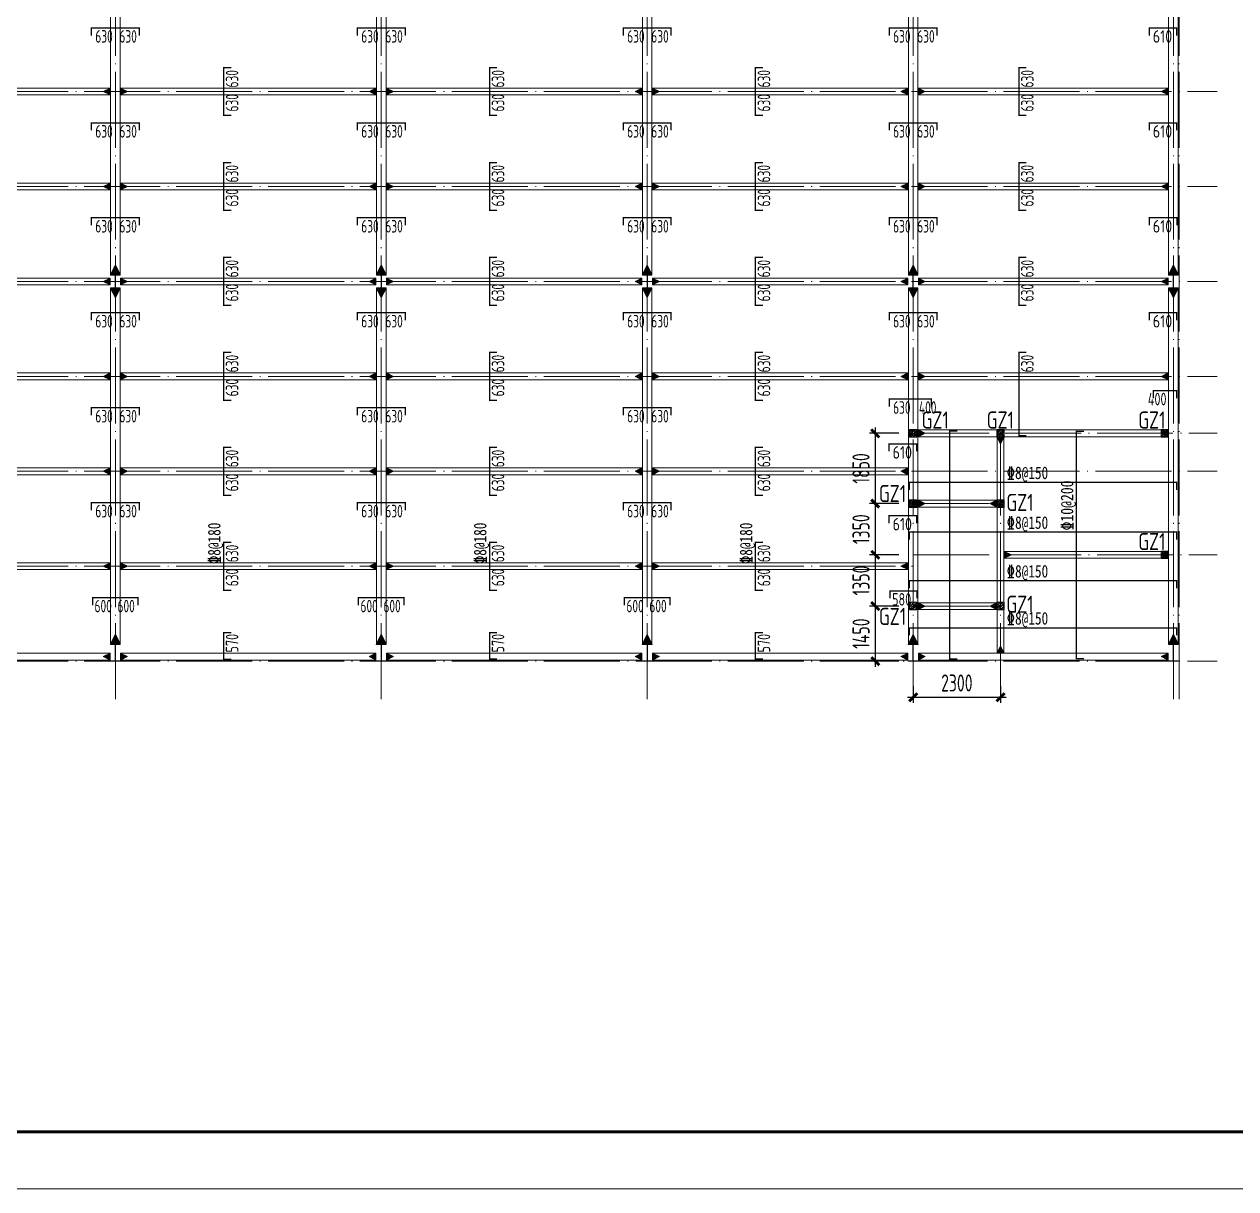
# Model space of a CAD drawing. Header units: millimetres. Extents: x 19781 to 898973, y -947928 to -267362.
# Drawn here: x 652670 to 684560, y -383529 to -352864 of the extents above; entities that cross this region are included whole.
import ezdxf

# ---------------------------------------------------------------- set-up
doc = ezdxf.new("R2010")
doc.units = ezdxf.units.MM
doc.header["$LTSCALE"] = 100
doc.linetypes.add('DOTE', pattern=[2.42, 2, -0.2, 0.02, -0.2])
doc.layers.get('0').update_dxf_attribs({"lineweight": 18})
for name, color, linetype, lineweight in [('10', 7, 'Continuous', 18), ('15', 3, 'Continuous', 18), ('BORDER', 7, 'Continuous', 18), ('DIM', 3, 'Continuous', 18), ('DOTE', 1, 'DOTE', 18), ('HATCH', 254, 'Continuous', 18), ('HIDE_BEAMDIMMASS', 2, 'Continuous', 18), ('层1305', 1, 'Continuous', 18), ('层1306', 94, 'Continuous', 18), ('层1307', 7, 'Continuous', 18), ('柱', 2, 'Continuous', 18), ('钢柱', 4, 'Continuous', 20), ('钢梁', 4, 'Continuous', 5)]:
    doc.layers.add(name, color=color, linetype=linetype, lineweight=lineweight)
doc.styles.get("Standard").update_dxf_attribs({"font": 'tssdeng.shx', "bigfont": 'hztxt.shx'})
doc.styles.add('TSSD_REIN', font='tssdeng.shx', dxfattribs={"width": 0.7, "bigfont": 'hztxt.shx'})
doc.dimstyles.new('TSSD_100_100', dxfattribs={"dimtxt": 300, "dimasz": 100, "dimexe": 100, "dimexo": 250, "dimgap": 100, "dimtad": 1, "dimdec": 0, "dimzin": 0, "dimdsep": 46, "dimtxsty": 'TSSD_REIN', "dimblk": 'ARCHTICK', "dimcen": 0, "dimdle": 100, "dimclrt": 7, "dimadec": 0, "dimazin": 0, "dimtfac": 1, "dimtdec": 0, "dimtix": 1, "dimtmove": 2, "dimatfit": 3, "dimfxl": 1, "dimtolj": 1, "dimtzin": 0, "dimarcsym": 0})
pattern_1 = [(45, (0, 0), (-7.07106781, 7.07106781), []), (45, (0, 2.5), (-7.07106781, 7.07106781), [])]
pattern_2 = [(50, (0, 0), (-18.6349713, 69.5466595), [7.5, -82.5]), (355, (0, 0), (26.726018, 71.667073), [6, -66]), (100.4514, (5.98, -0.52), (-78.6416725, 43.7662794), [6.374019, -70.114211]), (46.1842, (0, 20), (-20.948094, 105.948937), [11.25, -123.75]), (96.6356, (8.89, 18.62), (-113.332098, 73.354178), [9.561029, -105.1713]), (351.1842, (0, 20), (93.466195, 97.41186), [9, -99]), (21, (10, 15), (17.4183765, 69.8612923), [7.5, -82.5]), (326, (10, 15), (58.1199886, 49.7244035), [6, -66]), (71.4514, (14.974, 11.645), (-47.563243, 76.40509), [6.374019, -70.114211]), (37.5, (0, 0), (1.2159855, 33.2893854), [0.01, -65.2, 0.01, -67, 0.01, -66.25]), (7.5, (0, 0), (26.3069537, 39.4411712), [0.01, -38.2, 0.01, -63.7, 0.01, -25.25]), (327.5, (-22.3, 0), (53.3822436, -2.2554872), [0.01, -25, 0.01, -78, 0.01, -103.5]), (317.5, (-32.3, 0), (58.318617, 10.0104982), [0.01, -32.5, 0.01, -51.8, 0.01, -73.5]), (45, (0, 0), (-35.355339, 35.355339), [])]

# ---------------------------------------------------------------- blocks, each defined once
blk = doc.blocks.new('_ArchTick_0')
at = {"color": 0, "linetype": 'ByBlock'}
blk.add_lwpolyline([(-0.71, -0.71, 0.5, 0.5, 0), (0.71, 0.71, 0.5, 0.5, 0)], format="xyseb", dxfattribs=at)
blk = doc.blocks.new('*X516')
at = {"layer": 'DIM', "color": 0, "lineweight": -2, "ltscale": 100, "transparency": 16777216}
for p, q in [((675693, -368187), (674921, -368187)), ((675071, -368037), (675071, -369787)), ((675693, -369637), (674921, -369637))]:
    blk.add_line(p, q, dxfattribs=at)
at = {"layer": 'DIM', "color": 0, "lineweight": -2, "ltscale": 100, "transparency": 16777216, "xscale": 150, "yscale": 150, "zscale": 150}
for p, rotation in [((675071, -368187), 90), ((675071, -369637), 270)]:
    blk.add_blockref('_ArchTick_0', p, dxfattribs=dict(at, rotation=rotation))
at = {"layer": 'DIM', "color": 7, "ltscale": 100, "transparency": 16777216, "insert": (674696, -368912), "char_height": 450, "width": 3195, "attachment_point": 5, "rotation": 90, "style": 'TSSD_REIN'}
blk.add_mtext('1450', dxfattribs=at)
blk = doc.blocks.new('_ARCHTICK')
at = {"color": 0, "linetype": 'ByBlock', "const_width": 0.5}
blk.add_lwpolyline([(-0.5, -0.5), (0.5, 0.5)], dxfattribs=at)
blk = doc.blocks.new('*X517')
at = {"layer": 'DIM', "color": 0, "lineweight": -2, "ltscale": 100, "transparency": 16777216}
for p, q in [((675071, -365337), (675071, -366987)), ((675693, -365487), (674921, -365487)), ((675693, -366837), (674921, -366837))]:
    blk.add_line(p, q, dxfattribs=at)
at = {"layer": 'DIM', "color": 0, "lineweight": -2, "ltscale": 100, "transparency": 16777216, "xscale": 150, "yscale": 150, "zscale": 150}
for p, rotation in [((675071, -365487), 90), ((675071, -366837), 270)]:
    blk.add_blockref('_ArchTick_0', p, dxfattribs=dict(at, rotation=rotation))
at = {"layer": 'DIM', "color": 7, "ltscale": 100, "transparency": 16777216, "insert": (674696, -366162), "char_height": 450, "width": 3195, "attachment_point": 5, "rotation": 90, "style": 'TSSD_REIN'}
blk.add_mtext('1350', dxfattribs=at)
blk = doc.blocks.new('*X518')
at = {"layer": 'DIM', "color": 0, "lineweight": -2, "ltscale": 100, "transparency": 16777216}
for p, q in [((676068, -370295), (676068, -370736)), ((678368, -370295), (678368, -370736)), ((675918, -370586), (678518, -370586))]:
    blk.add_line(p, q, dxfattribs=at)
at = {"layer": 'DIM', "color": 0, "lineweight": -2, "ltscale": 100, "transparency": 16777216, "xscale": 150, "yscale": 150, "zscale": 150, "rotation": 180}
blk.add_blockref('_ArchTick_0', (676068, -370586), dxfattribs=at)
at = {"layer": 'DIM', "color": 0, "lineweight": -2, "ltscale": 100, "transparency": 16777216, "xscale": 150, "yscale": 150, "zscale": 150}
blk.add_blockref('_ArchTick_0', (678368, -370586), dxfattribs=at)
at = {"layer": 'DIM', "color": 7, "ltscale": 100, "transparency": 16777216, "insert": (677218, -370211), "char_height": 450, "width": 3330, "attachment_point": 5, "style": 'TSSD_REIN'}
blk.add_mtext('2300', dxfattribs=at)
blk = doc.blocks.new('*X519')
at = {"layer": 'DIM', "color": 0, "lineweight": -2, "ltscale": 100, "transparency": 16777216}
for p, q in [((675071, -366687), (675071, -368337)), ((675693, -366837), (674921, -366837)), ((675693, -368187), (674921, -368187))]:
    blk.add_line(p, q, dxfattribs=at)
at = {"layer": 'DIM', "color": 0, "lineweight": -2, "ltscale": 100, "transparency": 16777216, "xscale": 150, "yscale": 150, "zscale": 150}
for p, rotation in [((675071, -366837), 90), ((675071, -368187), 270)]:
    blk.add_blockref('_ArchTick_0', p, dxfattribs=dict(at, rotation=rotation))
at = {"layer": 'DIM', "color": 7, "ltscale": 100, "transparency": 16777216, "insert": (674696, -367512), "char_height": 450, "width": 3195, "attachment_point": 5, "rotation": 90, "style": 'TSSD_REIN'}
blk.add_mtext('1350', dxfattribs=at)
blk = doc.blocks.new('*X520')
at = {"layer": 'DIM', "color": 0, "lineweight": -2, "ltscale": 100, "transparency": 16777216}
for p, q in [((675071, -363487), (675071, -365637)), ((675693, -363637), (674921, -363637)), ((675693, -365487), (674921, -365487))]:
    blk.add_line(p, q, dxfattribs=at)
at = {"layer": 'DIM', "color": 0, "lineweight": -2, "ltscale": 100, "transparency": 16777216, "xscale": 150, "yscale": 150, "zscale": 150}
for p, rotation in [((675071, -363637), 90), ((675071, -365487), 270)]:
    blk.add_blockref('_ArchTick_0', p, dxfattribs=dict(at, rotation=rotation))
at = {"layer": 'DIM', "color": 7, "ltscale": 100, "transparency": 16777216, "insert": (674696, -364562), "char_height": 450, "width": 3195, "attachment_point": 5, "rotation": 90, "style": 'TSSD_REIN'}
blk.add_mtext('1850', dxfattribs=at)

msp = doc.modelspace()

# ---------------------------------------------------------------- hatches: boundary and pattern name
at = {"layer": '10', "ltscale": 100}
h = msp.add_hatch(dxfattribs=at)
h.set_pattern_fill('金属', color=256, style=0, pattern_type=0)
h.set_pattern_definition(pattern_1)
h.paths.add_polyline_path([(655072, -359472), (655193, -359472), (655193, -359462), (654943, -359462), (654943, -359472), (655064, -359472), (655064, -359802), (654943, -359802), (654943, -359812), (655193, -359812), (655193, -359802), (655072, -359802)], flags=0)
h = msp.add_hatch(dxfattribs=at)
h.set_pattern_fill('金属', color=256, style=0, pattern_type=0)
h.set_pattern_definition(pattern_1)
h.paths.add_polyline_path([(662072, -359472), (662193, -359472), (662193, -359462), (661943, -359462), (661943, -359472), (662064, -359472), (662064, -359802), (661943, -359802), (661943, -359812), (662193, -359812), (662193, -359802), (662072, -359802)], flags=0)
h = msp.add_hatch(dxfattribs=at)
h.set_pattern_fill('金属', color=256, style=0, pattern_type=0)
h.set_pattern_definition(pattern_1)
h.paths.add_polyline_path([(669072, -359472), (669193, -359472), (669193, -359462), (668943, -359462), (668943, -359472), (669064, -359472), (669064, -359802), (668943, -359802), (668943, -359812), (669193, -359812), (669193, -359802), (669072, -359802)], flags=0)
h = msp.add_hatch(dxfattribs=at)
h.set_pattern_fill('金属', color=256, style=0, pattern_type=0)
h.set_pattern_definition(pattern_1)
h.paths.add_polyline_path([(676072, -359472), (676193, -359472), (676193, -359462), (675943, -359462), (675943, -359472), (676064, -359472), (676064, -359802), (675943, -359802), (675943, -359812), (676193, -359812), (676193, -359802), (676072, -359802)], flags=0)
h = msp.add_hatch(dxfattribs=at)
h.set_pattern_fill('金属', color=256, style=0, pattern_type=0)
h.set_pattern_definition(pattern_1)
h.paths.add_polyline_path([(682922, -359472), (683043, -359472), (683043, -359462), (682793, -359462), (682793, -359472), (682914, -359472), (682914, -359802), (682793, -359802), (682793, -359812), (683043, -359812), (683043, -359802), (682922, -359802)], flags=0)
h = msp.add_hatch(dxfattribs=at)
h.set_pattern_fill('金属', color=256, style=0, pattern_type=0)
h.set_pattern_definition(pattern_1)
h.paths.add_polyline_path([(655072, -369199), (655198, -369199), (655198, -369187), (654938, -369187), (654938, -369199), (655064, -369199), (655064, -369625), (654938, -369625), (654938, -369637), (655198, -369637), (655198, -369625), (655072, -369625)], flags=0)
h = msp.add_hatch(dxfattribs=at)
h.set_pattern_fill('金属', color=256, style=0, pattern_type=0)
h.set_pattern_definition(pattern_1)
h.paths.add_polyline_path([(662072, -369199), (662198, -369199), (662198, -369187), (661938, -369187), (661938, -369199), (662064, -369199), (662064, -369625), (661938, -369625), (661938, -369637), (662198, -369637), (662198, -369625), (662072, -369625)], flags=0)
h = msp.add_hatch(dxfattribs=at)
h.set_pattern_fill('金属', color=256, style=0, pattern_type=0)
h.set_pattern_definition(pattern_1)
h.paths.add_polyline_path([(669072, -369199), (669198, -369199), (669198, -369187), (668938, -369187), (668938, -369199), (669064, -369199), (669064, -369625), (668938, -369625), (668938, -369637), (669198, -369637), (669198, -369625), (669072, -369625)], flags=0)
h = msp.add_hatch(dxfattribs=at)
h.set_pattern_fill('金属', color=256, style=0, pattern_type=0)
h.set_pattern_definition(pattern_1)
h.paths.add_polyline_path([(676072, -369199), (676198, -369199), (676198, -369187), (675938, -369187), (675938, -369199), (676064, -369199), (676064, -369625), (675938, -369625), (675938, -369637), (676198, -369637), (676198, -369625), (676072, -369625)], flags=0)
h = msp.add_hatch(dxfattribs=at)
h.set_pattern_fill('金属', color=256, style=0, pattern_type=0)
h.set_pattern_definition(pattern_1)
h.paths.add_polyline_path([(682922, -369199), (683048, -369199), (683048, -369187), (682788, -369187), (682788, -369199), (682914, -369199), (682914, -369625), (682788, -369625), (682788, -369637), (683048, -369637), (683048, -369625), (682922, -369625)], flags=0)
at = {"layer": '15', "ltscale": 100}
for points in [[(654748, -354637), (654928, -354727), (654928, -354547)], [(655388, -354637), (655208, -354727), (655208, -354547)], [(661748, -354637), (661928, -354727), (661928, -354547)], [(662388, -354637), (662208, -354727), (662208, -354547)], [(668748, -354637), (668928, -354727), (668928, -354547)], [(669388, -354637), (669208, -354727), (669208, -354547)], [(675748, -354637), (675928, -354727), (675928, -354547)], [(676388, -354637), (676208, -354727), (676208, -354547)], [(682598, -354637), (682778, -354727), (682778, -354547)], [(654748, -357137), (654928, -357227), (654928, -357047)], [(655388, -357137), (655208, -357227), (655208, -357047)], [(661748, -357137), (661928, -357227), (661928, -357047)], [(662388, -357137), (662208, -357227), (662208, -357047)], [(668748, -357137), (668928, -357227), (668928, -357047)], [(669388, -357137), (669208, -357227), (669208, -357047)], [(675748, -357137), (675928, -357227), (675928, -357047)], [(676388, -357137), (676208, -357227), (676208, -357047)], [(682598, -357137), (682778, -357227), (682778, -357047)], [(655068, -359202), (655193, -359452), (654943, -359452)], [(662068, -359202), (662193, -359452), (661943, -359452)], [(669068, -359202), (669193, -359452), (668943, -359452)], [(676068, -359202), (676193, -359452), (675943, -359452)], [(682918, -359202), (683043, -359452), (682793, -359452)], [(654748, -359637), (654928, -359727), (654928, -359547)], [(655388, -359637), (655208, -359727), (655208, -359547)], [(661748, -359637), (661928, -359727), (661928, -359547)], [(662388, -359637), (662208, -359727), (662208, -359547)], [(668748, -359637), (668928, -359727), (668928, -359547)], [(669388, -359637), (669208, -359727), (669208, -359547)], [(675748, -359637), (675928, -359727), (675928, -359547)], [(676388, -359637), (676208, -359727), (676208, -359547)], [(682598, -359637), (682778, -359727), (682778, -359547)], [(655068, -360072), (655193, -359822), (654943, -359822)], [(662068, -360072), (662193, -359822), (661943, -359822)], [(669068, -360072), (669193, -359822), (668943, -359822)], [(676068, -360072), (676193, -359822), (675943, -359822)], [(682918, -360072), (683043, -359822), (682793, -359822)], [(654748, -362137), (654928, -362227), (654928, -362047)], [(655388, -362137), (655208, -362227), (655208, -362047)], [(661748, -362137), (661928, -362227), (661928, -362047)], [(662388, -362137), (662208, -362227), (662208, -362047)], [(668748, -362137), (668928, -362227), (668928, -362047)], [(669388, -362137), (669208, -362227), (669208, -362047)], [(675748, -362137), (675928, -362227), (675928, -362047)], [(676388, -362137), (676208, -362227), (676208, -362047)], [(682598, -362137), (682778, -362227), (682778, -362047)], [(676388, -363637), (676208, -363727), (676208, -363547)], [(682598, -363637), (682778, -363727), (682778, -363547)], [(678368, -363922), (678278, -363742), (678458, -363742)], [(654748, -364637), (654928, -364727), (654928, -364547)], [(655388, -364637), (655208, -364727), (655208, -364547)], [(661748, -364637), (661928, -364727), (661928, -364547)], [(662388, -364637), (662208, -364727), (662208, -364547)], [(668748, -364637), (668928, -364727), (668928, -364547)], [(669388, -364637), (669208, -364727), (669208, -364547)], [(675748, -364637), (675928, -364727), (675928, -364547)], [(676388, -365487), (676208, -365577), (676208, -365397)], [(678083, -365487), (678263, -365577), (678263, -365397)], [(654748, -367137), (654928, -367227), (654928, -367047)], [(655388, -367137), (655208, -367227), (655208, -367047)], [(661748, -367137), (661928, -367227), (661928, -367047)], [(662388, -367137), (662208, -367227), (662208, -367047)], [(668748, -367137), (668928, -367227), (668928, -367047)], [(669388, -367137), (669208, -367227), (669208, -367047)], [(675748, -367137), (675928, -367227), (675928, -367047)], [(678653, -366837), (678473, -366927), (678473, -366747)], [(682598, -366837), (682778, -366927), (682778, -366747)], [(676388, -368187), (676208, -368277), (676208, -368097)], [(678083, -368187), (678263, -368277), (678263, -368097)], [(655068, -368927), (655193, -369177), (654943, -369177)], [(662068, -368927), (662193, -369177), (661943, -369177)], [(669068, -368927), (669193, -369177), (668943, -369177)], [(676068, -368927), (676193, -369177), (675943, -369177)], [(682918, -368927), (683043, -369177), (682793, -369177)], [(678368, -369232), (678278, -369412), (678458, -369412)], [(654748, -369517), (654928, -369427), (654928, -369607)], [(655388, -369517), (655208, -369427), (655208, -369607)], [(661748, -369517), (661928, -369427), (661928, -369607)], [(662388, -369517), (662208, -369427), (662208, -369607)], [(668748, -369517), (668928, -369427), (668928, -369607)], [(669388, -369517), (669208, -369427), (669208, -369607)], [(675748, -369517), (675928, -369427), (675928, -369607)], [(676388, -369517), (676208, -369427), (676208, -369607)], [(682598, -369517), (682778, -369427), (682778, -369607)]]:
    msp.add_hatch(color=256, dxfattribs=at).paths.add_polyline_path(points, flags=0)
at = {"layer": 'HATCH', "ltscale": 100}
h = msp.add_hatch(dxfattribs=at)
h.set_pattern_fill('ARMORED', color=256, style=0, pattern_type=0)
h.set_pattern_definition([(50, (0, 0), (-18.6349713, 69.5466595), [7.5, -82.5]), (355, (0, 0), (26.726018, 71.667073), [6, -66]), (100.4514, (5.98, -0.52), (-78.6416725, 43.7662794), [6.374019, -70.114211]), (46.1842, (0, 20), (-20.948094, 105.948937), [11.25, -123.75]), (96.6356, (8.89, 18.62), (-113.332098, 73.354178), [9.561029, -105.1713]), (351.1842, (0, 20), (93.466195, 97.41186), [9, -99]), (21, (10, 15), (17.4183765, 69.8612923), [7.5, -82.5]), (326, (10, 15), (58.1199886, 49.7244035), [6, -66]), (71.4514, (14.974, 11.645), (-47.563243, 76.40509), [6.374019, -70.114211]), (37.5, (0, 0), (1.2159855, 33.2893854), [0.01, -65.2, 0.01, -67, 0.01, -66.25]), (7.5, (0, 0), (26.3069537, 39.4411712), [0.01, -38.2, 0.01, -63.7, 0.01, -25.25]), (327.5, (-22.3, 0), (53.3822436, -2.2554872), [0.01, -25, 0.01, -78, 0.01, -103.5]), (317.5, (-32.3, 0), (58.318617, 10.0104982), [0.01, -32.5, 0.01, -51.8, 0.01, -73.5]), (45, (0, 0), (-35.355339, 35.355339), [])])
h.paths.add_polyline_path([(676168, -363537), (676168, -363737), (675968, -363737), (675968, -363537)], flags=0)
h = msp.add_hatch(dxfattribs=at)
h.set_pattern_fill('ARMORED', color=256, style=0, pattern_type=0)
h.set_pattern_definition(pattern_2)
h.paths.add_polyline_path([(678468, -363537), (678468, -363737), (678268, -363737), (678268, -363537)], flags=0)
h = msp.add_hatch(dxfattribs=at)
h.set_pattern_fill('ARMORED', color=256, style=0, pattern_type=0)
h.set_pattern_definition([(50, (0, 0), (-18.6349713, 69.5466595), [7.5, -82.5]), (355, (0, 0), (26.726018, 71.667073), [6, -66]), (100.4514, (5.98, -0.52), (-78.6416725, 43.7662794), [6.374019, -70.114211]), (46.1842, (0, 20), (-20.948094, 105.948937), [11.25, -123.75]), (96.6356, (8.89, 18.62), (-113.332098, 73.354178), [9.561029, -105.1713]), (351.1842, (0, 20), (93.466195, 97.41186), [9, -99]), (21, (10, 15), (17.4183765, 69.8612923), [7.5, -82.5]), (326, (10, 15), (58.1199886, 49.7244035), [6, -66]), (71.4514, (14.974, 11.645), (-47.563243, 76.40509), [6.374019, -70.114211]), (37.5, (0, 0), (1.2159855, 33.2893854), [0.01, -65.2, 0.01, -67, 0.01, -66.25]), (7.5, (0, 0), (26.3069537, 39.4411712), [0.01, -38.2, 0.01, -63.7, 0.01, -25.25]), (327.5, (-22.3, 0), (53.3822436, -2.2554872), [0.01, -25, 0.01, -78, 0.01, -103.5]), (317.5, (-32.3, 0), (58.318617, 10.0104982), [0.01, -32.5, 0.01, -51.8, 0.01, -73.5]), (45, (0, 0), (-35.355339, 35.355339), [])])
h.paths.add_polyline_path([(682793, -363537), (682793, -363737), (682593, -363737), (682593, -363537)], flags=0)
h = msp.add_hatch(dxfattribs=at)
h.set_pattern_fill('ANGLE', color=256, scale=2000, style=0)
h.set_pattern_definition([(0, (0, 0), (0, 13970), [10160, -3810]), (90, (0, 0), (-13970, 9e-13), [10160, -3810])])
h.paths.add_polyline_path([(676193, -369427), (676193, -363727), (682778, -363727), (682793, -363727), (682793, -369427)], flags=0)
h = msp.add_hatch(dxfattribs=at)
h.set_pattern_fill('ARMORED', color=256, style=0, pattern_type=0)
h.set_pattern_definition([(50, (0, 0), (-18.6349713, 69.5466595), [7.5, -82.5]), (355, (0, 0), (26.726018, 71.667073), [6, -66]), (100.4514, (5.98, -0.52), (-78.6416725, 43.7662794), [6.374019, -70.114211]), (46.1842, (0, 20), (-20.948094, 105.948937), [11.25, -123.75]), (96.6356, (8.89, 18.62), (-113.332098, 73.354178), [9.561029, -105.1713]), (351.1842, (0, 20), (93.466195, 97.41186), [9, -99]), (21, (10, 15), (17.4183765, 69.8612923), [7.5, -82.5]), (326, (10, 15), (58.1199886, 49.7244035), [6, -66]), (71.4514, (14.974, 11.645), (-47.563243, 76.40509), [6.374019, -70.114211]), (37.5, (0, 0), (1.2159855, 33.2893854), [0.01, -65.2, 0.01, -67, 0.01, -66.25]), (7.5, (0, 0), (26.3069537, 39.4411712), [0.01, -38.2, 0.01, -63.7, 0.01, -25.25]), (327.5, (-22.3, 0), (53.3822436, -2.2554872), [0.01, -25, 0.01, -78, 0.01, -103.5]), (317.5, (-32.3, 0), (58.318617, 10.0104982), [0.01, -32.5, 0.01, -51.8, 0.01, -73.5]), (45, (0, 0), (-35.355339, 35.355339), [])])
h.paths.add_polyline_path([(676168, -365387), (676168, -365587), (675968, -365587), (675968, -365387)], flags=0)
h = msp.add_hatch(dxfattribs=at)
h.set_pattern_fill('ARMORED', color=256, style=0, pattern_type=0)
h.set_pattern_definition([(50, (0, 0), (-18.6349713, 69.5466595), [7.5, -82.5]), (355, (0, 0), (26.726018, 71.667073), [6, -66]), (100.4514, (5.98, -0.52), (-78.6416725, 43.7662794), [6.374019, -70.114211]), (46.1842, (0, 20), (-20.948094, 105.948937), [11.25, -123.75]), (96.6356, (8.89, 18.62), (-113.332098, 73.354178), [9.561029, -105.1713]), (351.1842, (0, 20), (93.466195, 97.41186), [9, -99]), (21, (10, 15), (17.4183765, 69.8612923), [7.5, -82.5]), (326, (10, 15), (58.1199886, 49.7244035), [6, -66]), (71.4514, (14.974, 11.645), (-47.563243, 76.40509), [6.374019, -70.114211]), (37.5, (0, 0), (1.2159855, 33.2893854), [0.01, -65.2, 0.01, -67, 0.01, -66.25]), (7.5, (0, 0), (26.3069537, 39.4411712), [0.01, -38.2, 0.01, -63.7, 0.01, -25.25]), (327.5, (-22.3, 0), (53.3822436, -2.2554872), [0.01, -25, 0.01, -78, 0.01, -103.5]), (317.5, (-32.3, 0), (58.318617, 10.0104982), [0.01, -32.5, 0.01, -51.8, 0.01, -73.5]), (45, (0, 0), (-35.355339, 35.355339), [])])
h.paths.add_polyline_path([(678468, -365387), (678468, -365587), (678268, -365587), (678268, -365387)], flags=0)
h = msp.add_hatch(dxfattribs=at)
h.set_pattern_fill('ARMORED', color=256, style=0, pattern_type=0)
h.set_pattern_definition(pattern_2)
h.paths.add_polyline_path([(682793, -366737), (682793, -366937), (682593, -366937), (682593, -366737)], flags=0)
h = msp.add_hatch(dxfattribs=at)
h.set_pattern_fill('ARMORED', color=256, style=0, pattern_type=0)
h.set_pattern_definition([(50, (0, 0), (-18.6349713, 69.5466595), [7.5, -82.5]), (355, (0, 0), (26.726018, 71.667073), [6, -66]), (100.4514, (5.98, -0.52), (-78.6416725, 43.7662794), [6.374019, -70.114211]), (46.1842, (0, 20), (-20.948094, 105.948937), [11.25, -123.75]), (96.6356, (8.89, 18.62), (-113.332098, 73.354178), [9.561029, -105.1713]), (351.1842, (0, 20), (93.466195, 97.41186), [9, -99]), (21, (10, 15), (17.4183765, 69.8612923), [7.5, -82.5]), (326, (10, 15), (58.1199886, 49.7244035), [6, -66]), (71.4514, (14.974, 11.645), (-47.563243, 76.40509), [6.374019, -70.114211]), (37.5, (0, 0), (1.2159855, 33.2893854), [0.01, -65.2, 0.01, -67, 0.01, -66.25]), (7.5, (0, 0), (26.3069537, 39.4411712), [0.01, -38.2, 0.01, -63.7, 0.01, -25.25]), (327.5, (-22.3, 0), (53.3822436, -2.2554872), [0.01, -25, 0.01, -78, 0.01, -103.5]), (317.5, (-32.3, 0), (58.318617, 10.0104982), [0.01, -32.5, 0.01, -51.8, 0.01, -73.5]), (45, (0, 0), (-35.355339, 35.355339), [])])
h.paths.add_polyline_path([(676168, -368087), (676168, -368287), (675968, -368287), (675968, -368087)], flags=0)
h = msp.add_hatch(dxfattribs=at)
h.set_pattern_fill('ARMORED', color=256, style=0, pattern_type=0)
h.set_pattern_definition([(50, (0, 0), (-18.6349713, 69.5466595), [7.5, -82.5]), (355, (0, 0), (26.726018, 71.667073), [6, -66]), (100.4514, (5.98, -0.52), (-78.6416725, 43.7662794), [6.374019, -70.114211]), (46.1842, (0, 20), (-20.948094, 105.948937), [11.25, -123.75]), (96.6356, (8.89, 18.62), (-113.332098, 73.354178), [9.561029, -105.1713]), (351.1842, (0, 20), (93.466195, 97.41186), [9, -99]), (21, (10, 15), (17.4183765, 69.8612923), [7.5, -82.5]), (326, (10, 15), (58.1199886, 49.7244035), [6, -66]), (71.4514, (14.974, 11.645), (-47.563243, 76.40509), [6.374019, -70.114211]), (37.5, (0, 0), (1.2159855, 33.2893854), [0.01, -65.2, 0.01, -67, 0.01, -66.25]), (7.5, (0, 0), (26.3069537, 39.4411712), [0.01, -38.2, 0.01, -63.7, 0.01, -25.25]), (327.5, (-22.3, 0), (53.3822436, -2.2554872), [0.01, -25, 0.01, -78, 0.01, -103.5]), (317.5, (-32.3, 0), (58.318617, 10.0104982), [0.01, -32.5, 0.01, -51.8, 0.01, -73.5]), (45, (0, 0), (-35.355339, 35.355339), [])])
h.paths.add_polyline_path([(678468, -368087), (678468, -368287), (678268, -368287), (678268, -368087)], flags=0)

# ---------------------------------------------------------------- linework, layer by layer
at = {"layer": '15', "ltscale": 100}
for points in [[(654748, -354637), (654928, -354727), (654928, -354547)], [(655388, -354637), (655208, -354727), (655208, -354547)], [(661748, -354637), (661928, -354727), (661928, -354547)], [(662388, -354637), (662208, -354727), (662208, -354547)], [(668748, -354637), (668928, -354727), (668928, -354547)], [(669388, -354637), (669208, -354727), (669208, -354547)], [(675748, -354637), (675928, -354727), (675928, -354547)], [(676388, -354637), (676208, -354727), (676208, -354547)], [(682598, -354637), (682778, -354727), (682778, -354547)], [(654748, -357137), (654928, -357227), (654928, -357047)], [(655388, -357137), (655208, -357227), (655208, -357047)], [(661748, -357137), (661928, -357227), (661928, -357047)], [(662388, -357137), (662208, -357227), (662208, -357047)], [(668748, -357137), (668928, -357227), (668928, -357047)], [(669388, -357137), (669208, -357227), (669208, -357047)], [(675748, -357137), (675928, -357227), (675928, -357047)], [(676388, -357137), (676208, -357227), (676208, -357047)], [(682598, -357137), (682778, -357227), (682778, -357047)], [(655068, -359202), (655193, -359452), (654943, -359452)], [(662068, -359202), (662193, -359452), (661943, -359452)], [(669068, -359202), (669193, -359452), (668943, -359452)], [(676068, -359202), (676193, -359452), (675943, -359452)], [(682918, -359202), (683043, -359452), (682793, -359452)], [(654748, -359637), (654928, -359727), (654928, -359547)], [(655388, -359637), (655208, -359727), (655208, -359547)], [(661748, -359637), (661928, -359727), (661928, -359547)], [(662388, -359637), (662208, -359727), (662208, -359547)], [(668748, -359637), (668928, -359727), (668928, -359547)], [(669388, -359637), (669208, -359727), (669208, -359547)], [(675748, -359637), (675928, -359727), (675928, -359547)], [(676388, -359637), (676208, -359727), (676208, -359547)], [(682598, -359637), (682778, -359727), (682778, -359547)], [(655068, -360072), (655193, -359822), (654943, -359822)], [(662068, -360072), (662193, -359822), (661943, -359822)], [(669068, -360072), (669193, -359822), (668943, -359822)], [(676068, -360072), (676193, -359822), (675943, -359822)], [(682918, -360072), (683043, -359822), (682793, -359822)], [(654748, -362137), (654928, -362227), (654928, -362047)], [(655388, -362137), (655208, -362227), (655208, -362047)], [(661748, -362137), (661928, -362227), (661928, -362047)], [(662388, -362137), (662208, -362227), (662208, -362047)], [(668748, -362137), (668928, -362227), (668928, -362047)], [(669388, -362137), (669208, -362227), (669208, -362047)], [(675748, -362137), (675928, -362227), (675928, -362047)], [(676388, -362137), (676208, -362227), (676208, -362047)], [(682598, -362137), (682778, -362227), (682778, -362047)], [(676388, -363637), (676208, -363727), (676208, -363547)], [(682598, -363637), (682778, -363727), (682778, -363547)], [(678368, -363922), (678278, -363742), (678458, -363742)], [(654748, -364637), (654928, -364727), (654928, -364547)], [(655388, -364637), (655208, -364727), (655208, -364547)], [(661748, -364637), (661928, -364727), (661928, -364547)], [(662388, -364637), (662208, -364727), (662208, -364547)], [(668748, -364637), (668928, -364727), (668928, -364547)], [(669388, -364637), (669208, -364727), (669208, -364547)], [(675748, -364637), (675928, -364727), (675928, -364547)], [(676388, -365487), (676208, -365577), (676208, -365397)], [(678083, -365487), (678263, -365577), (678263, -365397)], [(654748, -367137), (654928, -367227), (654928, -367047)], [(655388, -367137), (655208, -367227), (655208, -367047)], [(661748, -367137), (661928, -367227), (661928, -367047)], [(662388, -367137), (662208, -367227), (662208, -367047)], [(668748, -367137), (668928, -367227), (668928, -367047)], [(669388, -367137), (669208, -367227), (669208, -367047)], [(675748, -367137), (675928, -367227), (675928, -367047)], [(678653, -366837), (678473, -366927), (678473, -366747)], [(682598, -366837), (682778, -366927), (682778, -366747)], [(676388, -368187), (676208, -368277), (676208, -368097)], [(678083, -368187), (678263, -368277), (678263, -368097)], [(655068, -368927), (655193, -369177), (654943, -369177)], [(662068, -368927), (662193, -369177), (661943, -369177)], [(669068, -368927), (669193, -369177), (668943, -369177)], [(676068, -368927), (676193, -369177), (675943, -369177)], [(682918, -368927), (683043, -369177), (682793, -369177)], [(678368, -369232), (678278, -369412), (678458, -369412)], [(654748, -369517), (654928, -369427), (654928, -369607)], [(655388, -369517), (655208, -369427), (655208, -369607)], [(661748, -369517), (661928, -369427), (661928, -369607)], [(662388, -369517), (662208, -369427), (662208, -369607)], [(668748, -369517), (668928, -369427), (668928, -369607)], [(669388, -369517), (669208, -369427), (669208, -369607)], [(675748, -369517), (675928, -369427), (675928, -369607)], [(676388, -369517), (676208, -369427), (676208, -369607)], [(682598, -369517), (682778, -369427), (682778, -369607)]]:
    msp.add_lwpolyline(points, close=True, dxfattribs=at)
at = {"layer": 'BORDER'}
msp.add_lwpolyline([(568267, -383529.47), (568267, -320529.47), (701917, -320529.47), (701917, -383529.47)], close=True, dxfattribs=at)
msp.add_lwpolyline([(572017, -382029.47, 75, 75, 0), (572017, -322029.47, 75, 75, 0), (700417, -322029.47, 75, 75, 0), (700417, -382029.47, 75, 75, 0)], format="xyseb", close=True, dxfattribs=at)
at = {"layer": 'DOTE', "linetype": 'DOTE', "ltscale": 10}
for p, q in [((655068, -370637), (655068, -328637)), ((662068, -370637), (662068, -328637)), ((669068, -370637), (669068, -328637)), ((676068, -370637), (676068, -328637)), ((682918, -370637), (682918, -328637)), ((683068, -370637), (683068, -328637)), ((584068, -354637), (684068, -354637)), ((584068, -357137), (684068, -357137)), ((584068, -359637), (684068, -359637)), ((584068, -362137), (684068, -362137)), ((676068, -363637), (684068, -363637)), ((678368, -370637), (678368, -363637)), ((584068, -364637), (684068, -364637)), ((676068, -365487), (678368, -365487)), ((676068, -366837), (684068, -366837)), ((584068, -367137), (676068, -367137)), ((676068, -368187), (678368, -368187)), ((584068, -369637), (684068, -369637))]:
    msp.add_line(p, q, dxfattribs=at)
at = {"layer": '层1305'}
for points in [[(654438.01, -353162, 35, 35, 0), (654438.01, -352962, 35, 35, 0), (655698.01, -352962, 35, 35, 0), (655698.01, -353162, 35, 35, 0)], [(661438.01, -353162, 35, 35, 0), (661438.01, -352962, 35, 35, 0), (662698.01, -352962, 35, 35, 0), (662698.01, -353162, 35, 35, 0)], [(668438.01, -353162, 35, 35, 0), (668438.01, -352962, 35, 35, 0), (669698.01, -352962, 35, 35, 0), (669698.01, -353162, 35, 35, 0)], [(675438.01, -353162, 35, 35, 0), (675438.01, -352962, 35, 35, 0), (676698.01, -352962, 35, 35, 0), (676698.01, -353162, 35, 35, 0)], [(682282.01, -353162, 35, 35, 0), (682282.01, -352962, 35, 35, 0), (683006.01, -352962, 35, 35, 0), (683006.01, -353162, 35, 35, 0)], [(658118.01, -355267, 35, 35, 0), (657918.01, -355267, 35, 35, 0), (657918.01, -354007, 35, 35, 0), (658118.01, -354007, 35, 35, 0)], [(665117.99, -355267, 35, 35, 0), (664918, -355267, 35, 35, 0), (664918, -354007, 35, 35, 0), (665117.99, -354007, 35, 35, 0)], [(672118.01, -355267, 35, 35, 0), (671918.01, -355267, 35, 35, 0), (671918.01, -354007, 35, 35, 0), (672118.01, -354007, 35, 35, 0)], [(679050.51, -355267, 35, 35, 0), (678850.51, -355267, 35, 35, 0), (678850.51, -354007, 35, 35, 0), (679050.51, -354007, 35, 35, 0)], [(654438.01, -355662, 35, 35, 0), (654438.01, -355462, 35, 35, 0), (655698.01, -355462, 35, 35, 0), (655698.01, -355662, 35, 35, 0)], [(661438.01, -355662, 35, 35, 0), (661438.01, -355462, 35, 35, 0), (662698.01, -355462, 35, 35, 0), (662698.01, -355662, 35, 35, 0)], [(668438.01, -355662, 35, 35, 0), (668438.01, -355462, 35, 35, 0), (669698.01, -355462, 35, 35, 0), (669698.01, -355662, 35, 35, 0)], [(675438.01, -355662, 35, 35, 0), (675438.01, -355462, 35, 35, 0), (676698.01, -355462, 35, 35, 0), (676698.01, -355662, 35, 35, 0)], [(682282.01, -355662, 35, 35, 0), (682282.01, -355462, 35, 35, 0), (683005.01, -355462, 35, 35, 0), (683005.01, -355662, 35, 35, 0)], [(658118.01, -357767, 35, 35, 0), (657918.01, -357767, 35, 35, 0), (657918.01, -356507, 35, 35, 0), (658118.01, -356507, 35, 35, 0)], [(665117.99, -357767, 35, 35, 0), (664918, -357767, 35, 35, 0), (664918, -356507, 35, 35, 0), (665117.99, -356507, 35, 35, 0)], [(672118.01, -357767, 35, 35, 0), (671918.01, -357767, 35, 35, 0), (671918.01, -356507, 35, 35, 0), (672118.01, -356507, 35, 35, 0)], [(679050.51, -357767, 35, 35, 0), (678850.51, -357767, 35, 35, 0), (678850.51, -356507, 35, 35, 0), (679050.51, -356507, 35, 35, 0)], [(654438.01, -358162, 35, 35, 0), (654438.01, -357962, 35, 35, 0), (655698.01, -357962, 35, 35, 0), (655698.01, -358162, 35, 35, 0)], [(661438.01, -358162, 35, 35, 0), (661438.01, -357962, 35, 35, 0), (662698.01, -357962, 35, 35, 0), (662698.01, -358162, 35, 35, 0)], [(668438.01, -358162, 35, 35, 0), (668438.01, -357962, 35, 35, 0), (669698.01, -357962, 35, 35, 0), (669698.01, -358162, 35, 35, 0)], [(675438.01, -358162, 35, 35, 0), (675438.01, -357962, 35, 35, 0), (676698.01, -357962, 35, 35, 0), (676698.01, -358162, 35, 35, 0)], [(682282.01, -358162, 35, 35, 0), (682282.01, -357962, 35, 35, 0), (683012.01, -357962, 35, 35, 0), (683012.01, -358162, 35, 35, 0)], [(658118.01, -360267, 35, 35, 0), (657918.01, -360267, 35, 35, 0), (657918.01, -359007, 35, 35, 0), (658118.01, -359007, 35, 35, 0)], [(665118.01, -360267, 35, 35, 0), (664918, -360267, 35, 35, 0), (664918, -359007, 35, 35, 0), (665118.01, -359007, 35, 35, 0)], [(672118.01, -360267, 35, 35, 0), (671918.01, -360267, 35, 35, 0), (671918.01, -359007, 35, 35, 0), (672118.01, -359007, 35, 35, 0)], [(679050.51, -360267, 35, 35, 0), (678850.51, -360267, 35, 35, 0), (678850.51, -359007, 35, 35, 0), (679050.51, -359007, 35, 35, 0)], [(654438.01, -360662, 35, 35, 0), (654438.01, -360462, 35, 35, 0), (655698.01, -360462, 35, 35, 0), (655698.01, -360662, 35, 35, 0)], [(661438.01, -360662, 35, 35, 0), (661438.01, -360462, 35, 35, 0), (662698.01, -360462, 35, 35, 0), (662698.01, -360662, 35, 35, 0)], [(668438.01, -360662, 35, 35, 0), (668438.01, -360462, 35, 35, 0), (669698.01, -360462, 35, 35, 0), (669698.01, -360662, 35, 35, 0)], [(675438.01, -360662, 35, 35, 0), (675438.01, -360462, 35, 35, 0), (676698.01, -360462, 35, 35, 0), (676698.01, -360662, 35, 35, 0)], [(682282.01, -360662, 35, 35, 0), (682282.01, -360462, 35, 35, 0), (683008.01, -360462, 35, 35, 0), (683008.01, -360662, 35, 35, 0)], [(658118.01, -362767, 35, 35, 0), (657918.01, -362767, 35, 35, 0), (657918.01, -361507, 35, 35, 0), (658118.01, -361507, 35, 35, 0)], [(665118.01, -362767, 35, 35, 0), (664918, -362767, 35, 35, 0), (664918, -361507, 35, 35, 0), (665118.01, -361507, 35, 35, 0)], [(672118.01, -362767, 35, 35, 0), (671918.01, -362767, 35, 35, 0), (671918.01, -361507, 35, 35, 0), (672118.01, -361507, 35, 35, 0)], [(679050.51, -363695, 35, 35, 0), (678850.51, -363695, 35, 35, 0), (678850.51, -361507, 35, 35, 0), (679050.51, -361507, 35, 35, 0)], [(682391.01, -362712, 35, 35, 0), (682391.01, -362512, 35, 35, 0), (683009.01, -362512, 35, 35, 0), (683009.01, -362712, 35, 35, 0)], [(675438.01, -362935, 35, 35, 0), (675438.01, -362735, 35, 35, 0), (676550.01, -362735, 35, 35, 0), (676550.01, -362935, 35, 35, 0)], [(654438.01, -363162, 35, 35, 0), (654438.01, -362962, 35, 35, 0), (655698.01, -362962, 35, 35, 0), (655698.01, -363162, 35, 35, 0)], [(661438.01, -363162, 35, 35, 0), (661438.01, -362962, 35, 35, 0), (662698.01, -362962, 35, 35, 0), (662698.01, -363162, 35, 35, 0)], [(668438.01, -363162, 35, 35, 0), (668438.01, -362962, 35, 35, 0), (669698.01, -362962, 35, 35, 0), (669698.01, -363162, 35, 35, 0)], [(677233.01, -369578, 35, 35, 0), (677033.01, -369578, 35, 35, 0), (677033.01, -363580, 35, 35, 0), (677233.01, -363580, 35, 35, 0)], [(680566.51, -369569, 35, 35, 0), (680366.51, -369569, 35, 35, 0), (680366.51, -363581, 35, 35, 0), (680566.51, -363581, 35, 35, 0)], [(658118.01, -365267, 35, 35, 0), (657918.01, -365267, 35, 35, 0), (657918.01, -364007, 35, 35, 0), (658118.01, -364007, 35, 35, 0)], [(665118.01, -365267, 35, 35, 0), (664918, -365267, 35, 35, 0), (664918, -364007, 35, 35, 0), (665118.01, -364007, 35, 35, 0)], [(672118.01, -365267, 35, 35, 0), (671918.01, -365267, 35, 35, 0), (671918.01, -364007, 35, 35, 0), (672118.01, -364007, 35, 35, 0)], [(675432.01, -364115.5, 35, 35, 0), (675432.01, -363915.5, 35, 35, 0), (676161.01, -363915.5, 35, 35, 0), (676161.01, -364115.5, 35, 35, 0)], [(675970.01, -365127.5, 35, 35, 0), (675970.01, -364927.5, 35, 35, 0), (683001.01, -364927.5, 35, 35, 0), (683001.01, -365127.5, 35, 35, 0)], [(654438.01, -365662, 35, 35, 0), (654438.01, -365462, 35, 35, 0), (655698.01, -365462, 35, 35, 0), (655698.01, -365662, 35, 35, 0)], [(661438.01, -365662, 35, 35, 0), (661438.01, -365462, 35, 35, 0), (662698.01, -365462, 35, 35, 0), (662698.01, -365662, 35, 35, 0)], [(668438.01, -365662, 35, 35, 0), (668438.01, -365462, 35, 35, 0), (669698.01, -365462, 35, 35, 0), (669698.01, -365662, 35, 35, 0)], [(675432.01, -366004.5, 35, 35, 0), (675432.01, -365804.5, 35, 35, 0), (676161.01, -365804.5, 35, 35, 0), (676161.01, -366004.5, 35, 35, 0)], [(675970.01, -366438, 35, 35, 0), (675970.01, -366238, 35, 35, 0), (683001.01, -366238, 35, 35, 0), (683001.01, -366438, 35, 35, 0)], [(658118.01, -367767, 35, 35, 0), (657918.01, -367767, 35, 35, 0), (657918.01, -366507, 35, 35, 0), (658118.01, -366507, 35, 35, 0)], [(665118.01, -367767, 35, 35, 0), (664918, -367767, 35, 35, 0), (664918, -366507, 35, 35, 0), (665118.01, -366507, 35, 35, 0)], [(672118.01, -367767, 35, 35, 0), (671918.01, -367767, 35, 35, 0), (671918.01, -366507, 35, 35, 0), (672118.01, -366507, 35, 35, 0)], [(675970.01, -367719, 35, 35, 0), (675970.01, -367519, 35, 35, 0), (683001.01, -367519, 35, 35, 0), (683001.01, -367719, 35, 35, 0)], [(654468.01, -368162, 35, 35, 0), (654468.01, -367962, 35, 35, 0), (655668.01, -367962, 35, 35, 0), (655668.01, -368162, 35, 35, 0)], [(661468.01, -368162, 35, 35, 0), (661468.01, -367962, 35, 35, 0), (662668.01, -367962, 35, 35, 0), (662668.01, -368162, 35, 35, 0)], [(668468.01, -368162, 35, 35, 0), (668468.01, -367962, 35, 35, 0), (669668.01, -367962, 35, 35, 0), (669668.01, -368162, 35, 35, 0)], [(675462.01, -367985.5, 35, 35, 0), (675462.01, -367785.5, 35, 35, 0), (676166.01, -367785.5, 35, 35, 0), (676166.01, -367985.5, 35, 35, 0)], [(658118.01, -369586, 35, 35, 0), (657918.01, -369586, 35, 35, 0), (657918.01, -368890, 35, 35, 0), (658118.01, -368890, 35, 35, 0)], [(665118.01, -369578, 35, 35, 0), (664918, -369578, 35, 35, 0), (664918, -368890, 35, 35, 0), (665118.01, -368890, 35, 35, 0)], [(672118.01, -369580, 35, 35, 0), (671918.01, -369580, 35, 35, 0), (671918.01, -368890, 35, 35, 0), (672118.01, -368890, 35, 35, 0)], [(675970.01, -368959, 35, 35, 0), (675970.01, -368759, 35, 35, 0), (683001.01, -368759, 35, 35, 0), (683001.01, -368959, 35, 35, 0)]]:
    msp.add_lwpolyline(points, format="xyseb", dxfattribs=at)
at = {"layer": '柱'}
for points in [[(676168, -363537), (676168, -363737), (675968, -363737), (675968, -363537)], [(678468, -363537), (678468, -363737), (678268, -363737), (678268, -363537)], [(682793, -363537), (682793, -363737), (682593, -363737), (682593, -363537)], [(676168, -365387), (676168, -365587), (675968, -365587), (675968, -365387)], [(678468, -365387), (678468, -365587), (678268, -365587), (678268, -365387)], [(682793, -366737), (682793, -366937), (682593, -366937), (682593, -366737)], [(676168, -368087), (676168, -368287), (675968, -368287), (675968, -368087)], [(678468, -368087), (678468, -368287), (678268, -368287), (678268, -368087)]]:
    msp.add_lwpolyline(points, close=True, dxfattribs=at)
at = {"layer": '钢柱', "ltscale": 100}
for points in [[(655072, -359472), (655193, -359472), (655193, -359462), (654943, -359462), (654943, -359472), (655064, -359472), (655064, -359802), (654943, -359802), (654943, -359812), (655193, -359812), (655193, -359802), (655072, -359802)], [(662072, -359472), (662193, -359472), (662193, -359462), (661943, -359462), (661943, -359472), (662064, -359472), (662064, -359802), (661943, -359802), (661943, -359812), (662193, -359812), (662193, -359802), (662072, -359802)], [(669072, -359472), (669193, -359472), (669193, -359462), (668943, -359462), (668943, -359472), (669064, -359472), (669064, -359802), (668943, -359802), (668943, -359812), (669193, -359812), (669193, -359802), (669072, -359802)], [(676072, -359472), (676193, -359472), (676193, -359462), (675943, -359462), (675943, -359472), (676064, -359472), (676064, -359802), (675943, -359802), (675943, -359812), (676193, -359812), (676193, -359802), (676072, -359802)], [(682922, -359472), (683043, -359472), (683043, -359462), (682793, -359462), (682793, -359472), (682914, -359472), (682914, -359802), (682793, -359802), (682793, -359812), (683043, -359812), (683043, -359802), (682922, -359802)], [(655072, -369199), (655198, -369199), (655198, -369187), (654938, -369187), (654938, -369199), (655064, -369199), (655064, -369625), (654938, -369625), (654938, -369637), (655198, -369637), (655198, -369625), (655072, -369625)], [(662072, -369199), (662198, -369199), (662198, -369187), (661938, -369187), (661938, -369199), (662064, -369199), (662064, -369625), (661938, -369625), (661938, -369637), (662198, -369637), (662198, -369625), (662072, -369625)], [(669072, -369199), (669198, -369199), (669198, -369187), (668938, -369187), (668938, -369199), (669064, -369199), (669064, -369625), (668938, -369625), (668938, -369637), (669198, -369637), (669198, -369625), (669072, -369625)], [(676072, -369199), (676198, -369199), (676198, -369187), (675938, -369187), (675938, -369199), (676064, -369199), (676064, -369625), (675938, -369625), (675938, -369637), (676198, -369637), (676198, -369625), (676072, -369625)], [(682922, -369199), (683048, -369199), (683048, -369187), (682788, -369187), (682788, -369199), (682914, -369199), (682914, -369625), (682788, -369625), (682788, -369637), (683048, -369637), (683048, -369625), (682922, -369625)]]:
    msp.add_lwpolyline(points, close=True, dxfattribs=at)
at = {"layer": '钢梁', "ltscale": 100}
for points in [[(654943, -349847), (655193, -349847), (655193, -359452), (654943, -359452)], [(661943, -349847), (662193, -349847), (662193, -359452), (661943, -359452)], [(668943, -349847), (669193, -349847), (669193, -359452), (668943, -359452)], [(675943, -349847), (676193, -349847), (676193, -359452), (675943, -359452)], [(682793, -349847), (683043, -349847), (683043, -359452), (682793, -359452)], [(654928, -354547), (654928, -354727), (648208, -354727), (648208, -354547)], [(661928, -354547), (661928, -354727), (655208, -354727), (655208, -354547)], [(668928, -354547), (668928, -354727), (662208, -354727), (662208, -354547)], [(675928, -354547), (675928, -354727), (669208, -354727), (669208, -354547)], [(682778, -354547), (682778, -354727), (676208, -354727), (676208, -354547)], [(654928, -357047), (654928, -357227), (648208, -357227), (648208, -357047)], [(661928, -357047), (661928, -357227), (655208, -357227), (655208, -357047)], [(668928, -357047), (668928, -357227), (662208, -357227), (662208, -357047)], [(675928, -357047), (675928, -357227), (669208, -357227), (669208, -357047)], [(682778, -357047), (682778, -357227), (676208, -357227), (676208, -357047)], [(654928, -359547), (654928, -359727), (648208, -359727), (648208, -359547)], [(661928, -359547), (661928, -359727), (655208, -359727), (655208, -359547)], [(668928, -359547), (668928, -359727), (662208, -359727), (662208, -359547)], [(675928, -359547), (675928, -359727), (669208, -359727), (669208, -359547)], [(682778, -359547), (682778, -359727), (676208, -359727), (676208, -359547)], [(654943, -369177), (655193, -369177), (655193, -359822), (654943, -359822)], [(661943, -369177), (662193, -369177), (662193, -359822), (661943, -359822)], [(668943, -369177), (669193, -369177), (669193, -359822), (668943, -359822)], [(675943, -369177), (676193, -369177), (676193, -359822), (675943, -359822)], [(682793, -369177), (683043, -369177), (683043, -359822), (682793, -359822)], [(654928, -362047), (654928, -362227), (648208, -362227), (648208, -362047)], [(661928, -362047), (661928, -362227), (655208, -362227), (655208, -362047)], [(668928, -362047), (668928, -362227), (662208, -362227), (662208, -362047)], [(675928, -362047), (675928, -362227), (669208, -362227), (669208, -362047)], [(682778, -362047), (682778, -362227), (676208, -362227), (676208, -362047)], [(682778, -363547), (682778, -363727), (676208, -363727), (676208, -363547)], [(678458, -369412), (678278, -369412), (678278, -363742), (678458, -363742)], [(654928, -364547), (654928, -364727), (648208, -364727), (648208, -364547)], [(661928, -364547), (661928, -364727), (655208, -364727), (655208, -364547)], [(668928, -364547), (668928, -364727), (662208, -364727), (662208, -364547)], [(675928, -364547), (675928, -364727), (669208, -364727), (669208, -364547)], [(678263, -365397), (678263, -365577), (676208, -365577), (676208, -365397)], [(654928, -367047), (654928, -367227), (648208, -367227), (648208, -367047)], [(661928, -367047), (661928, -367227), (655208, -367227), (655208, -367047)], [(668928, -367047), (668928, -367227), (662208, -367227), (662208, -367047)], [(675928, -367047), (675928, -367227), (669208, -367227), (669208, -367047)], [(682778, -366747), (682778, -366927), (678473, -366927), (678473, -366747)], [(678263, -368097), (678263, -368277), (676208, -368277), (676208, -368097)], [(654928, -369607), (654928, -369427), (648208, -369427), (648208, -369607)], [(661928, -369607), (661928, -369427), (655208, -369427), (655208, -369607)], [(668928, -369607), (668928, -369427), (662208, -369427), (662208, -369607)], [(675928, -369607), (675928, -369427), (669208, -369427), (669208, -369607)], [(682778, -369607), (682778, -369427), (676208, -369427), (676208, -369607)]]:
    msp.add_lwpolyline(points, close=True, dxfattribs=at)

# ---------------------------------------------------------------- texts
at = {"layer": 'HIDE_BEAMDIMMASS', "width": 0.779817}
for p in [(676291.49, -363512), (678005.49, -363512), (681994, -363512), (675167.49, -365448), (678522.49, -365682), (681994, -366712), (678522.49, -368363), (675167.49, -368683)]:
    msp.add_text('GZ1', height=450, dxfattribs=at).set_placement(p)
at = {"layer": '层1306'}
for s, width, p in [('630', 0.690341, (654541.01, -353350.4)), ('630', 0.690341, (655175.01, -353350.4)), ('630', 0.690341, (661541.01, -353350.4)), ('630', 0.690341, (662175.01, -353350.4)), ('630', 0.690341, (668541.01, -353350.4)), ('630', 0.690341, (669175.01, -353350.4)), ('630', 0.690341, (675541.01, -353350.4)), ('630', 0.690341, (676175.01, -353350.4)), ('610', 0.84965, (682377.01, -353350.4)), ('630', 0.690341, (654541.01, -355850.4)), ('630', 0.690341, (655175.01, -355850.4)), ('630', 0.690341, (661541.01, -355850.4)), ('630', 0.690341, (662175.01, -355850.4)), ('630', 0.690341, (668541.01, -355850.4)), ('630', 0.690341, (669175.01, -355850.4)), ('630', 0.690341, (675541.01, -355850.4)), ('630', 0.690341, (676175.01, -355850.4)), ('610', 0.84965, (682377.01, -355850.4)), ('630', 0.690341, (654541.01, -358350.4)), ('630', 0.690341, (655175.01, -358350.4)), ('630', 0.690341, (661541.01, -358350.4)), ('630', 0.690341, (662175.01, -358350.4)), ('630', 0.690341, (668541.01, -358350.4)), ('630', 0.690341, (669175.01, -358350.4)), ('630', 0.690341, (675541.01, -358350.4)), ('630', 0.690341, (676175.01, -358350.4)), ('610', 0.84965, (682377.01, -358350.4)), ('630', 0.690341, (654541.01, -360850.4)), ('630', 0.690341, (655175.01, -360850.4)), ('630', 0.690341, (661541.01, -360850.4)), ('630', 0.690341, (662175.01, -360850.4)), ('630', 0.690341, (668541.01, -360850.4)), ('630', 0.690341, (669175.01, -360850.4)), ('630', 0.690341, (675541.01, -360850.4)), ('630', 0.690341, (676175.01, -360850.4)), ('610', 0.84965, (682377.01, -360850.4)), ('400', 0.736364, (682245.51, -362900.4)), ('630', 0.690341, (675541.01, -363123.4)), ('400', 0.690341, (676220.51, -363123.4)), ('630', 0.690341, (654541.01, -363350.4)), ('630', 0.690341, (655175.01, -363350.4)), ('630', 0.690341, (661541.01, -363350.4)), ('630', 0.690341, (662175.01, -363350.4)), ('630', 0.690341, (668541.01, -363350.4)), ('630', 0.690341, (669175.01, -363350.4)), ('610', 0.84965, (675527.01, -364303.9)), ('630', 0.690341, (654541.01, -365850.4)), ('630', 0.690341, (655175.01, -365850.4)), ('630', 0.690341, (661541.01, -365850.4)), ('630', 0.690341, (662175.01, -365850.4)), ('630', 0.690341, (668541.01, -365850.4)), ('630', 0.690341, (669175.01, -365850.4)), ('610', 0.84965, (675527.01, -366192.9)), ('580', 0.736364, (675514.51, -368173.9)), ('600', 0.690341, (654520.51, -368350.4)), ('600', 0.690341, (655124.51, -368350.4)), ('600', 0.690341, (661520.51, -368350.4)), ('600', 0.690341, (662124.51, -368350.4)), ('600', 0.690341, (668520.51, -368350.4)), ('600', 0.690341, (669124.51, -368350.4))]:
    msp.add_text(s, height=330, dxfattribs=dict(at, width=width)).set_placement(p)
for s, width, p in [('630', 0.690341, (658306.4, -354530.5)), ('630', 0.690341, (665306.41, -354530.5)), ('630', 0.690341, (672306.41, -354530.5)), ('630', 0.690341, (679238.91, -354530.5)), ('630', 0.690341, (658306.4, -355163.5)), ('630', 0.690341, (665306.41, -355163.5)), ('630', 0.690341, (672306.41, -355163.5)), ('630', 0.690341, (679238.91, -355163.5)), ('630', 0.690341, (658306.4, -357030.5)), ('630', 0.690341, (665306.41, -357030.5)), ('630', 0.690341, (672306.41, -357030.5)), ('630', 0.690341, (679238.91, -357030.5)), ('630', 0.690341, (658306.4, -357663.5)), ('630', 0.690341, (665306.41, -357663.5)), ('630', 0.690341, (672306.41, -357663.5)), ('630', 0.690341, (679238.91, -357663.5)), ('630', 0.690341, (658306.4, -359530.5)), ('630', 0.690341, (665306.41, -359530.5)), ('630', 0.690341, (672306.41, -359530.5)), ('630', 0.690341, (679238.91, -359530.5)), ('630', 0.690341, (658306.4, -360163.5)), ('630', 0.690341, (665306.41, -360163.5)), ('630', 0.690341, (672306.41, -360163.5)), ('630', 0.690341, (679238.91, -360163.5)), ('630', 0.690341, (658306.4, -362030.5)), ('630', 0.690341, (665306.41, -362030.5)), ('630', 0.690341, (672306.41, -362030.5)), ('630', 0.690341, (679238.91, -362030.5)), ('630', 0.690341, (658306.4, -362663.5)), ('630', 0.690341, (665306.41, -362663.5)), ('630', 0.690341, (672306.41, -362663.5)), ('630', 0.690341, (658306.4, -364530.5)), ('630', 0.690341, (665306.41, -364530.5)), ('630', 0.690341, (672306.41, -364530.5)), ('630', 0.690341, (658306.4, -365163.5)), ('630', 0.690341, (665306.41, -365163.5)), ('630', 0.690341, (672306.41, -365163.5)), ('630', 0.690341, (658306.4, -367030.5)), ('630', 0.690341, (665306.41, -367030.5)), ('630', 0.690341, (672306.41, -367030.5)), ('630', 0.690341, (658306.4, -367663.5)), ('630', 0.690341, (665306.41, -367663.5)), ('630', 0.690341, (672306.41, -367663.5)), ('570', 0.736364, (658306.4, -369407.5)), ('570', 0.736364, (665306.41, -369407.5)), ('570', 0.736364, (672306.41, -369407.5))]:
    msp.add_text(s, height=330, rotation=90, dxfattribs=dict(at, width=width)).set_placement(p)
at = {"layer": '层1307', "char_height": 330, "width": 1645.5702, "attachment_point": 7}
for insert in [(678530.93, -364913.9), (678530.93, -366224.4), (678530.93, -367505.4), (678530.93, -368745.4)]:
    msp.add_mtext('{\\fsimsun|b0|i0|c0|p253;\\W0.777273;\x848@150}', dxfattribs=dict(at, insert=insert))
at = {"layer": '层1307', "char_height": 330, "attachment_point": 7, "rotation": 90}
for s, insert, width in [('{\\fsimsun|b0|i0|c0|p253;\\W0.80615;\x8410@200}', (680354.39, -366191.02), 2020.2407), ('{\\fsimsun|b0|i0|c0|p253;\\W0.777273;\x848@180}', (657905.83, -367080.07), 1673.0524), ('{\\fsimsun|b0|i0|c0|p253;\\W0.777273;\x848@180}', (664905.82, -367080.07), 1673.0524), ('{\\fsimsun|b0|i0|c0|p253;\\W0.777273;\x848@180}', (671905.84, -367080.07), 1673.0524)]:
    msp.add_mtext(s, dxfattribs=dict(at, insert=insert, width=width))

# ---------------------------------------------------------------- dimensions: what is measured, and where the dimension line sits
at = {"layer": 'DIM', "ltscale": 100}
for base, p1, p2, picture, middle in [((675070.95, -365487), (676068, -363637), (676068, -365487), '*X520', (674695.95, -364562)), ((675070.95, -366837), (676068, -365487), (676068, -366837), '*X517', (674695.95, -366162)), ((675070.95, -368187), (676068, -366837), (676068, -368187), '*X519', (674695.95, -367512)), ((675070.95, -369637), (676068, -368187), (676068, -369637), '*X516', (674695.95, -368912))]:
    dim = msp.add_linear_dim(base=base, p1=p1, p2=p2, angle=270, dimstyle='TSSD_100_100', override={"dimscale": 1.5, "dimsah": 1, "dimtzin": 0}, dxfattribs=at)
    dim.commit()
    dim.dimension.update_dxf_attribs({"geometry": picture, "text_midpoint": middle})
dim = msp.add_linear_dim(base=(678368, -370586.07), p1=(676068, -369920.22), p2=(678368, -369920.22), dimstyle='TSSD_100_100', override={"dimscale": 1.5, "dimsah": 1, "dimtzin": 0}, dxfattribs=at)
dim.commit()
dim.dimension.update_dxf_attribs({"geometry": '*X518', "text_midpoint": (677218, -370211.07)})

doc.saveas('drawing.dxf')
